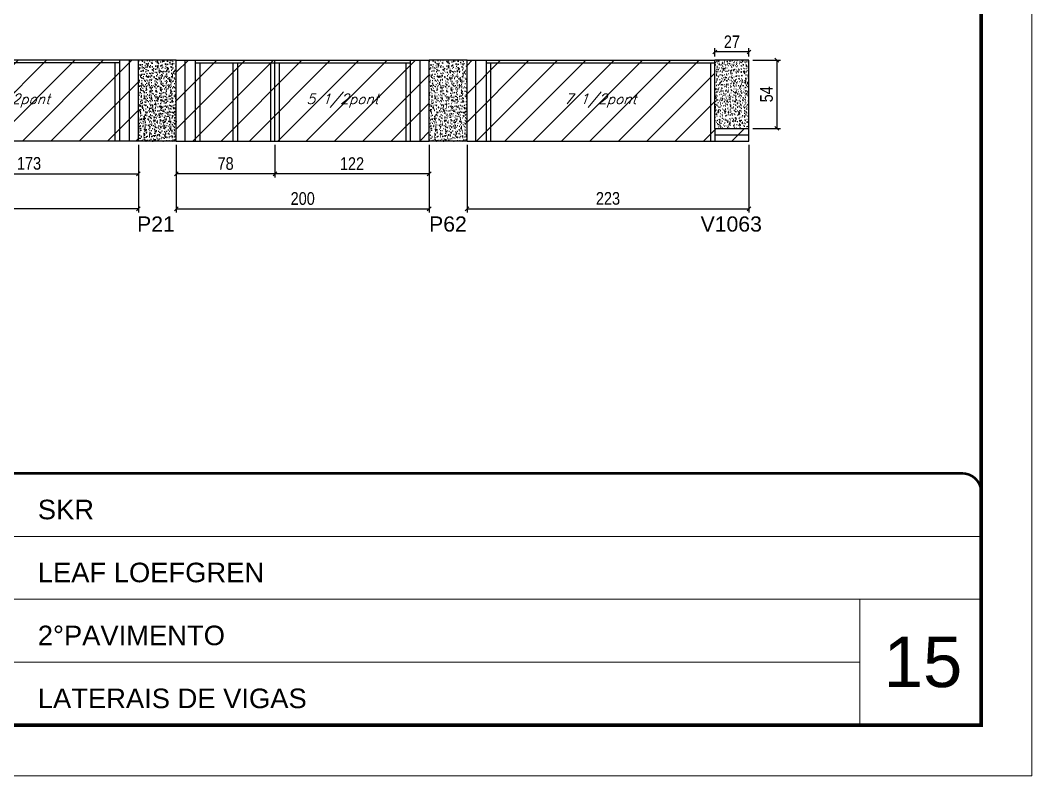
# Model space of a CAD drawing. Extents: x 3309 to 9563, y -2522 to 14608.
# Drawn here: x 7178 to 7978, y 10112 to 10710 of the extents above; entities that cross this region are included whole.
import ezdxf

# ---------------------------------------------------------------- set-up
doc = ezdxf.new("R2010")
doc.units = 0
doc.linetypes.add('CONTINUO', pattern=[0])
doc.linetypes.add('DASHED', pattern=[0.75, 0.5, -0.25])
for name, color, linetype in [('5', 5, 'Continuous'), ('COTA', 241, 'Continuous'), ('Painéis', 200, 'Continuous'), ('SARR_2.2x10', 60, 'Continuous'), ('SARR_2.2x7', 40, 'Continuous'), ('SARR_3.5x7', 81, 'Continuous'), ('texto', 7, 'Continuous')]:
    doc.layers.add(name, color=color, linetype=linetype)
for name, color, linetype, lineweight in [('CARIMBO', 255, 'Continuous', 9), ('Folhas', 255, 'Continuous', 9), ('Hachura', 251, 'Continuous', 9), ('SARRAFO DE PRESSAO', 251, 'DASHED', 9)]:
    doc.layers.add(name, color=color, linetype=linetype, lineweight=lineweight)
doc.styles.add('ARIAL', font='arial.ttf')
doc.styles.add('COTA TECNICA', font='techl___.ttf', dxfattribs={"height": 10})
doc.styles.add('Romans', font='romans.shx')
doc.styles.get("Standard").update_dxf_attribs({"font": 'arial.ttf'})
doc.dimstyles.new('PAINEL', dxfattribs={"dimtxt": 10, "dimasz": 3, "dimexe": 3, "dimexo": 3, "dimgap": 3, "dimtad": 1, "dimdec": 1, "dimzin": 12, "dimdsep": 46, "dimtxsty": 'COTA TECNICA', "dimblk1": 'OBLIQUE', "dimblk2": 'OBLIQUE', "dimsah": 1, "dimcen": 0.9, "dimclrd": 4, "dimclre": 4, "dimclrt": 240, "dimadec": 1, "dimazin": 3, "dimtfac": 1, "dimtdec": 1, "dimtmove": 0, "dimatfit": 3, "dimfxl": 1, "dimtolj": 1, "dimtzin": 12, "dimarcsym": 0})
pattern_1 = [(50, (1585, -41.9124), (5.46554, -0.4781726), [0.5715, -6.2865]), (355, (1585, -41.9124), (-1.0573026, 5.7317054), [0.4572, -5.0292175]), (100.451445, (1585.4555, -41.952), (4.4082374, 5.2535326), [0.4857003, -5.3427073]), (46.1842, (1585, -40.3884), (8.1323712, -1.26127), [0.85725, -9.42975]), (96.63556, (1585.678, -40.4935), (7.122124, 7.4227837), [0.7285507, -8.014068]), (351.18415, (1585, -40.388), (7.122124, 7.422784), [0.685799, -7.543792]), (21, (1585.762, -40.7694), (4.5484317, -3.067956), [0.5715, -6.2865]), (326, (1585.762, -40.7694), (1.8540609, 5.525639), [0.4572, -5.0292]), (71.451445, (1586.141, -41.025), (6.4024926, 2.457683), [0.4857003, -5.3426981]), (37.5, (1585, -41.9124), (0.0926581, 2.53665117), [0, -4.96824, 0, -5.1054, 0, -5.04825]), (7.5, (1585, -41.9124), (2.0045899, 3.00541724), [0, -2.91084, 0, -4.85394, 0, -1.92405]), (327.5, (1583.3007, -41.9124), (4.06771786, -0.17186232), [0, -1.905, 0, -5.9436, 0, -7.8867]), (317.5, (1582.5387, -41.9124), (4.4438754, 0.7627947), [0, -2.4765, 0, -3.94716, 0, -5.6007])]

# ---------------------------------------------------------------- blocks, each defined once
blk = doc.blocks.new('9999999999')
at = {"color": 30, "linetype": 'CONTINUO'}
for p, q in [((98564.56, 34379.64), (99583.98, 34379.64)), ((98564.56, 34329.83), (99487.98, 34329.83)), ((99583.98, 34329.83), (99487.98, 34329.83)), ((99487.98, 34329.83), (99487.98, 34230.21)), ((98564.56, 34280.02), (99487.98, 34280.02))]:
    blk.add_line(p, q, dxfattribs=at)
at = {"color": 30, "linetype": 'CONTINUO', "const_width": 2}
blk.add_lwpolyline([(99583.98, 34230.21), (99583.98, 34414.45, 0.414214), (99568.98, 34429.45), (98228.98, 34429.45, 0.414214), (98213.98, 34414.45), (98213.98, 34245.21, 0.414214), (98228.98, 34230.21), (99583.98, 34230.21)], format="xyb", dxfattribs=at)
at = {"layer": 'Folhas'}
blk.add_lwpolyline([(98138.98, 34190.21), (99623.98, 34190.21), (99623.98, 35240.21), (98138.98, 35240.21)], close=True, dxfattribs=at)
at = {"layer": 'Folhas', "color": 30, "const_width": 3}
blk.add_lwpolyline([(98213.98, 34230.21), (99583.98, 34230.21), (99583.98, 35200.21), (98213.98, 35200.21)], close=True, dxfattribs=at)
at = {"color": 7, "linetype": 'Continuous', "ltscale": 5, "style": 'ARIAL'}
for s, height, p in [('SKR', 15.483, (98837.68, 34393.13)), ('LEAF LOEFGREN', 15.4829, (98837.68, 34343.32)), ('2°PAVIMENTO', 15.4829, (98837.68, 34293.51)), ('LATERAIS DE VIGAS', 15.4829, (98837.68, 34243.7))]:
    blk.add_text(s, height=height, dxfattribs=at).set_placement(p)
blk = doc.blocks.new('_Oblique')
at = {"color": 0, "linetype": 'ByBlock', "lineweight": -2}
blk.add_line((-0.5, -0.5), (0.5, 0.5), dxfattribs=at)
blk = doc.blocks.new('*D391')
at = {"layer": 'COTA', "color": 4, "linetype": 'ByBlock', "lineweight": -2, "transparency": 16777216}
for p, q in [((6610.13, 10611.32), (6610.13, 10557.7)), ((7271.13, 10611.32), (7271.13, 10557.7)), ((7271.13, 10560.7), (6610.13, 10560.7))]:
    blk.add_line(p, q, dxfattribs=at)
at = {"layer": 'Defpoints', "color": 0, "linetype": 'ByBlock', "transparency": 16777216}
for p in [(6610.13, 10614.32), (7271.13, 10614.32), (6610.13, 10560.7)]:
    blk.add_point(p, dxfattribs=at)
at = {"layer": 'COTA', "color": 4, "linetype": 'ByBlock', "lineweight": -2, "transparency": 16777216, "xscale": 3, "yscale": 3, "zscale": 3, "rotation": 180}
blk.add_blockref('_Oblique', (6610.13, 10560.7), dxfattribs=at)
at = {"layer": 'COTA', "color": 4, "linetype": 'ByBlock', "lineweight": -2, "transparency": 16777216, "xscale": 3, "yscale": 3, "zscale": 3}
blk.add_blockref('_Oblique', (7271.13, 10560.7), dxfattribs=at)
at = {"layer": 'COTA', "color": 240, "linetype": 'ByBlock', "transparency": 16777216, "insert": (6940.63, 10568.8), "char_height": 10, "attachment_point": 5, "style": 'COTA TECNICA'}
blk.add_mtext('\\A1;661', dxfattribs=at)
blk = doc.blocks.new('*D392')
at = {"layer": 'COTA', "color": 4, "lineweight": -2, "transparency": 16777216}
for p, q in [((7098.13, 10611.32), (7098.13, 10585.41)), ((7271.13, 10611.32), (7271.13, 10585.41)), ((7098.13, 10588.41), (7271.13, 10588.41))]:
    blk.add_line(p, q, dxfattribs=at)
at = {"layer": 'Defpoints', "color": 0, "transparency": 16777216}
for p in [(7098.13, 10614.32, 0), (7271.13, 10614.32, 0), (7271.13, 10588.41)]:
    blk.add_point(p, dxfattribs=at)
at = {"layer": 'COTA', "color": 4, "lineweight": -2, "transparency": 16777216, "xscale": 3, "yscale": 3, "zscale": 3, "rotation": 180}
blk.add_blockref('_Oblique', (7098.13, 10588.41), dxfattribs=at)
at = {"layer": 'COTA', "color": 4, "lineweight": -2, "transparency": 16777216, "xscale": 3, "yscale": 3, "zscale": 3}
blk.add_blockref('_Oblique', (7271.13, 10588.41), dxfattribs=at)
at = {"layer": 'COTA', "color": 240, "transparency": 16777216, "insert": (7184.63, 10596.63), "char_height": 10, "attachment_point": 5, "style": 'COTA TECNICA'}
blk.add_mtext('\\A1;173', dxfattribs=at)
blk = doc.blocks.new('*D394')
at = {"layer": 'COTA', "color": 4, "linetype": 'ByBlock', "lineweight": -2, "transparency": 16777216}
for p, q in [((7301.13, 10611.32), (7301.13, 10557.7)), ((7501.13, 10611.32), (7501.13, 10557.7)), ((7301.13, 10560.7), (7501.13, 10560.7))]:
    blk.add_line(p, q, dxfattribs=at)
at = {"layer": 'Defpoints', "color": 0, "linetype": 'ByBlock', "transparency": 16777216}
for p in [(7301.13, 10614.32), (7501.13, 10614.32), (7501.13, 10560.7)]:
    blk.add_point(p, dxfattribs=at)
at = {"layer": 'COTA', "color": 4, "linetype": 'ByBlock', "lineweight": -2, "transparency": 16777216, "xscale": 3, "yscale": 3, "zscale": 3, "rotation": 180}
blk.add_blockref('_Oblique', (7301.13, 10560.7), dxfattribs=at)
at = {"layer": 'COTA', "color": 4, "linetype": 'ByBlock', "lineweight": -2, "transparency": 16777216, "xscale": 3, "yscale": 3, "zscale": 3}
blk.add_blockref('_Oblique', (7501.13, 10560.7), dxfattribs=at)
at = {"layer": 'COTA', "color": 240, "linetype": 'ByBlock', "transparency": 16777216, "insert": (7401.13, 10568.8), "char_height": 10, "attachment_point": 5, "style": 'COTA TECNICA'}
blk.add_mtext('\\A1;200', dxfattribs=at)
blk = doc.blocks.new('*D395')
at = {"layer": 'COTA', "color": 4, "lineweight": -2, "transparency": 16777216}
for p, q in [((7379.13, 10611.32), (7379.13, 10585.41)), ((7501.13, 10611.32), (7501.13, 10585.41)), ((7501.13, 10588.41), (7379.13, 10588.41))]:
    blk.add_line(p, q, dxfattribs=at)
at = {"layer": 'Defpoints', "color": 0, "transparency": 16777216}
for p in [(7379.13, 10614.32), (7501.13, 10614.32), (7379.13, 10588.41)]:
    blk.add_point(p, dxfattribs=at)
at = {"layer": 'COTA', "color": 4, "lineweight": -2, "transparency": 16777216, "xscale": 3, "yscale": 3, "zscale": 3, "rotation": 180}
blk.add_blockref('_Oblique', (7379.13, 10588.41), dxfattribs=at)
at = {"layer": 'COTA', "color": 4, "lineweight": -2, "transparency": 16777216, "xscale": 3, "yscale": 3, "zscale": 3}
blk.add_blockref('_Oblique', (7501.13, 10588.41), dxfattribs=at)
at = {"layer": 'COTA', "color": 240, "transparency": 16777216, "insert": (7440.13, 10596.47), "char_height": 10, "attachment_point": 5, "style": 'COTA TECNICA'}
blk.add_mtext('\\A1;122', dxfattribs=at)
blk = doc.blocks.new('*D396')
at = {"layer": 'COTA', "color": 4, "lineweight": -2, "transparency": 16777216}
for p, q in [((7301.13, 10611.32), (7301.13, 10585.41)), ((7379.13, 10611.32), (7379.13, 10585.41)), ((7379.13, 10588.41), (7301.13, 10588.41))]:
    blk.add_line(p, q, dxfattribs=at)
at = {"layer": 'Defpoints', "color": 0, "transparency": 16777216}
for p in [(7301.13, 10614.32), (7379.13, 10614.32), (7301.13, 10588.41)]:
    blk.add_point(p, dxfattribs=at)
at = {"layer": 'COTA', "color": 4, "lineweight": -2, "transparency": 16777216, "xscale": 3, "yscale": 3, "zscale": 3, "rotation": 180}
blk.add_blockref('_Oblique', (7301.13, 10588.41), dxfattribs=at)
at = {"layer": 'COTA', "color": 4, "lineweight": -2, "transparency": 16777216, "xscale": 3, "yscale": 3, "zscale": 3}
blk.add_blockref('_Oblique', (7379.13, 10588.41), dxfattribs=at)
at = {"layer": 'COTA', "color": 240, "transparency": 16777216, "insert": (7340.13, 10596.5), "char_height": 10, "attachment_point": 5, "style": 'COTA TECNICA'}
blk.add_mtext('\\A1;78', dxfattribs=at)
blk = doc.blocks.new('*D397')
at = {"layer": 'COTA', "color": 4, "linetype": 'ByBlock', "lineweight": -2, "transparency": 16777216}
for p, q in [((7531.13, 10611.32), (7531.13, 10557.7)), ((7754.13, 10611.32), (7754.13, 10557.7)), ((7531.13, 10560.7), (7754.13, 10560.7))]:
    blk.add_line(p, q, dxfattribs=at)
at = {"layer": 'Defpoints', "color": 0, "linetype": 'ByBlock', "transparency": 16777216}
for p in [(7531.13, 10614.32), (7754.13, 10614.32), (7754.13, 10560.7)]:
    blk.add_point(p, dxfattribs=at)
at = {"layer": 'COTA', "color": 4, "linetype": 'ByBlock', "lineweight": -2, "transparency": 16777216, "xscale": 3, "yscale": 3, "zscale": 3, "rotation": 180}
blk.add_blockref('_Oblique', (7531.13, 10560.7), dxfattribs=at)
at = {"layer": 'COTA', "color": 4, "linetype": 'ByBlock', "lineweight": -2, "transparency": 16777216, "xscale": 3, "yscale": 3, "zscale": 3}
blk.add_blockref('_Oblique', (7754.13, 10560.7), dxfattribs=at)
at = {"layer": 'COTA', "color": 240, "linetype": 'ByBlock', "transparency": 16777216, "insert": (7642.63, 10568.92), "char_height": 10, "attachment_point": 5, "style": 'COTA TECNICA'}
blk.add_mtext('\\A1;223', dxfattribs=at)
blk = doc.blocks.new('*D398')
at = {"layer": 'COTA', "color": 4, "lineweight": -2, "transparency": 16777216}
for p, q in [((7757.13, 10678.32), (7779.17, 10678.32)), ((7776.17, 10678.32), (7776.17, 10624.32)), ((7757.13, 10624.32), (7779.17, 10624.32))]:
    blk.add_line(p, q, dxfattribs=at)
at = {"layer": 'Defpoints', "color": 0, "transparency": 16777216}
for p in [(7754.13, 10678.32, 0), (7754.13, 10624.32, 0), (7776.17, 10624.32)]:
    blk.add_point(p, dxfattribs=at)
at = {"layer": 'COTA', "color": 4, "lineweight": -2, "transparency": 16777216, "xscale": 3, "yscale": 3, "zscale": 3}
for p, rotation in [((7776.17, 10678.32), 90), ((7776.17, 10624.32), 270)]:
    blk.add_blockref('_Oblique', p, dxfattribs=dict(at, rotation=rotation))
at = {"layer": 'COTA', "color": 240, "transparency": 16777216, "insert": (7768.06, 10651.32), "char_height": 10, "attachment_point": 5, "rotation": 90, "style": 'COTA TECNICA'}
blk.add_mtext('\\A1;54', dxfattribs=at)
blk = doc.blocks.new('*D399')
at = {"layer": 'COTA', "color": 4, "lineweight": -2, "transparency": 16777216}
for p, q in [((7727.13, 10681.32), (7727.13, 10687.8)), ((7754.13, 10684.8), (7727.13, 10684.8)), ((7754.13, 10681.32), (7754.13, 10687.8))]:
    blk.add_line(p, q, dxfattribs=at)
at = {"layer": 'Defpoints', "color": 0, "transparency": 16777216}
for p in [(7727.13, 10684.8), (7727.13, 10678.32, 0), (7754.13, 10678.32, 0)]:
    blk.add_point(p, dxfattribs=at)
at = {"layer": 'COTA', "color": 4, "lineweight": -2, "transparency": 16777216, "xscale": 3, "yscale": 3, "zscale": 3, "rotation": 180}
blk.add_blockref('_Oblique', (7727.13, 10684.8), dxfattribs=at)
at = {"layer": 'COTA', "color": 4, "lineweight": -2, "transparency": 16777216, "xscale": 3, "yscale": 3, "zscale": 3}
blk.add_blockref('_Oblique', (7754.13, 10684.8), dxfattribs=at)
at = {"layer": 'COTA', "color": 240, "transparency": 16777216, "insert": (7740.63, 10692.87), "char_height": 10, "attachment_point": 5, "style": 'COTA TECNICA'}
blk.add_mtext('\\A1;27', dxfattribs=at)

msp = doc.modelspace()

# ---------------------------------------------------------------- hatches: boundary and pattern name
at = {"layer": 'COTA'}
h = msp.add_hatch(dxfattribs=at)
h.set_pattern_fill('AR-CONC', color=256, scale=0.03)
h.set_pattern_definition(pattern_1)
h.paths.add_polyline_path([(7301.13, 10678.32), (7271.13, 10678.32), (7271.13, 10614.32), (7301.13, 10614.32)])
h = msp.add_hatch(dxfattribs=at)
h.set_pattern_fill('AR-CONC', color=256, scale=0.03)
h.set_pattern_definition([(50, (1815, -41.9124), (5.46554, -0.4781726), [0.5715, -6.2865]), (355, (1815, -41.9124), (-1.0573026, 5.7317054), [0.4572, -5.0292175]), (100.451445, (1815.4555, -41.952), (4.4082374, 5.2535326), [0.4857003, -5.3427073]), (46.1842, (1815, -40.3884), (8.1323712, -1.26127), [0.85725, -9.42975]), (96.63556, (1815.678, -40.4935), (7.122124, 7.4227837), [0.7285507, -8.014068]), (351.18415, (1815, -40.388), (7.122124, 7.422784), [0.685799, -7.543792]), (21, (1815.762, -40.7694), (4.5484317, -3.067956), [0.5715, -6.2865]), (326, (1815.762, -40.7694), (1.8540609, 5.525639), [0.4572, -5.0292]), (71.451445, (1816.141, -41.025), (6.4024926, 2.457683), [0.4857003, -5.3426981]), (37.5, (1815, -41.9124), (0.0926581, 2.53665117), [0, -4.96824, 0, -5.1054, 0, -5.04825]), (7.5, (1815, -41.9124), (2.0045899, 3.00541724), [0, -2.91084, 0, -4.85394, 0, -1.92405]), (327.5, (1813.3007, -41.9124), (4.06771786, -0.17186232), [0, -1.905, 0, -5.9436, 0, -7.8867]), (317.5, (1812.5387, -41.9124), (4.4438754, 0.7627947), [0, -2.4765, 0, -3.94716, 0, -5.6007])])
h.paths.add_polyline_path([(7531.13, 10678.32), (7501.13, 10678.32), (7501.13, 10614.32), (7531.13, 10614.32)])
h = msp.add_hatch(dxfattribs=at)
h.set_pattern_fill('AR-CONC', color=256, scale=0.03)
h.set_pattern_definition(pattern_1)
h.paths.add_polyline_path([(7754.13, 10678.32), (7727.13, 10678.32), (7727.13, 10624.32), (7754.13, 10624.32)])
at = {"layer": 'Hachura'}
h = msp.add_hatch(dxfattribs=at)
h.set_pattern_fill('ANSI31', color=256, scale=5)
h.paths.add_polyline_path([(7089.51, 11008.75), (7089.51, 11056.75), (6845.51, 11056.75), (6845.51, 11008.75)])
h.paths.add_polyline_path([(7333.51, 11008.75), (7333.51, 11056.75), (7089.51, 11056.75), (7089.51, 11008.75)])
h.paths.add_polyline_path([(7496.51, 11008.75), (7496.51, 11056.75), (7333.51, 11056.75), (7333.51, 11008.75)])
h.paths.add_polyline_path([(7645.43, 10844.85), (7645.43, 10794.85), (7782.43, 10794.85), (7782.43, 10844.85)])
h.paths.add_polyline_path([(7645.43, 10794.85), (7645.43, 10824.85), (7618.43, 10824.85), (7618.43, 10844.85), (7467.43, 10844.85), (7467.43, 10794.85)])
h.paths.add_polyline_path([(7327.43, 10844.85), (7327.43, 10794.85), (7467.43, 10794.85), (7467.43, 10824.85), (7440.43, 10824.85), (7440.43, 10844.85)])
h.paths.add_polyline_path([(7205.43, 10844.85), (7205.43, 10794.85), (7327.43, 10794.85), (7327.43, 10844.85)])
h.paths.add_polyline_path([(7053.43, 10858.85), (7053.43, 10794.85), (7175.43, 10794.85), (7175.43, 10858.85)])
h.paths.add_polyline_path([(6975.43, 10858.85), (6975.43, 10794.85), (7053.43, 10794.85), (7053.43, 10858.85)])
h.paths.add_polyline_path([(6701.43, 10844.85), (6701.43, 10794.85), (6945.43, 10794.85), (6945.43, 10844.85)])
h.paths.add_polyline_path([(6628.46, 10844.85), (6628.46, 10794.85), (6701.43, 10794.85), (6701.43, 10844.85)])
h.paths.add_polyline_path([(6644.63, 10678.32), (6644.63, 10661.32), (6610.13, 10661.32), (6610.13, 10614.32), (6854.13, 10614.32), (6854.13, 10678.32)])
h.paths.add_polyline_path([(6854.13, 10678.32), (6854.13, 10614.32), (7098.13, 10614.32), (7098.13, 10678.32)])
h.paths.add_polyline_path([(7098.13, 10678.32), (7098.13, 10614.32), (7271.13, 10614.32), (7271.13, 10678.32)])
h.paths.add_polyline_path([(7379.13, 10678.32), (7301.13, 10678.32), (7301.13, 10614.32), (7379.13, 10614.32)])
h.paths.add_polyline_path([(7379.13, 10678.32), (7379.13, 10614.32), (7501.13, 10614.32), (7501.13, 10678.32)])
h.paths.add_polyline_path([(7531.13, 10678.32), (7531.13, 10614.32), (7754.13, 10614.32), (7754.13, 10624.32), (7727.13, 10624.32), (7727.13, 10678.32)])
h.paths.add_polyline_path([(7098.63, 10438.61), (7098.63, 10488.61), (6958.13, 10488.61), (6958.13, 10438.61)])
h.paths.add_polyline_path([(6958.13, 10438.61), (6958.13, 10488.61), (6836.13, 10488.61), (6836.13, 10438.61)])
h.paths.add_polyline_path([(6806.13, 10438.61), (6806.13, 10502.61), (6610.13, 10502.61), (6610.13, 10438.61)])

# ---------------------------------------------------------------- linework, layer by layer
at = {"layer": 'COTA'}
for p, q in [((7301.13, 10678.32, 0), (7271.13, 10678.32, 0)), ((7531.13, 10678.32, 0), (7501.13, 10678.32, 0)), ((7754.13, 10678.32, 0), (7727.13, 10678.32, 0)), ((7754.13, 10624.32, 0), (7754.13, 10678.32, 0)), ((7727.13, 10624.32, 0), (7727.13, 10614.32, 0)), ((7301.13, 10614.32, 0), (7271.13, 10614.32, 0)), ((7531.13, 10614.32, 0), (7501.13, 10614.32, 0))]:
    msp.add_line(p, q, dxfattribs=at)
at = {"layer": 'Painéis', "linetype": 'ByBlock'}
for p, q in [((7271.13, 10678.32, 0), (6644.63, 10678.32, 0)), ((7271.13, 10614.32, 0), (7271.13, 10678.32, 0)), ((7301.13, 10678.32, 0), (7501.13, 10678.32, 0)), ((7301.13, 10614.32, 0), (7301.13, 10678.32, 0)), ((7379.13, 10614.32, 0), (7379.13, 10678.32, 0)), ((7501.13, 10614.32, 0), (7501.13, 10678.32, 0)), ((7531.13, 10678.32, 0), (7727.13, 10678.32, 0)), ((7531.13, 10614.32, 0), (7531.13, 10678.32, 0)), ((7727.13, 10624.32, 0), (7727.13, 10678.32, 0)), ((7727.13, 10624.32, 0), (7754.13, 10624.32, 0)), ((7754.13, 10614.32, 0), (7754.13, 10624.32, 0)), ((7271.13, 10614.32, 0), (6610.13, 10614.32, 0)), ((7301.13, 10614.32, 0), (7501.13, 10614.32, 0)), ((7531.13, 10614.32, 0), (7754.13, 10614.32, 0))]:
    msp.add_line(p, q, dxfattribs=at)
at = {"layer": 'SARR_2.2x10'}
msp.add_line((7727.13, 10619.32, 0), (7754.13, 10619.32, 0), dxfattribs=at)
at = {"layer": 'SARR_2.2x7', "linetype": 'Continuous'}
for p, q in [((7256.13, 10676.12, 0), (7098.13, 10676.12, 0)), ((7264.13, 10614.32, 0), (7264.13, 10678.32, 0)), ((7308.13, 10614.32, 0), (7308.13, 10678.32, 0)), ((7316.13, 10676.12, 0), (7379.13, 10676.12, 0)), ((7379.13, 10676.12, 0), (7486.13, 10676.12, 0)), ((7494.13, 10614.32, 0), (7494.13, 10678.32, 0)), ((7538.13, 10614.32, 0), (7538.13, 10678.32, 0)), ((7546.13, 10676.12, 0), (7727.13, 10676.12, 0))]:
    msp.add_line(p, q, dxfattribs=at)
at = {"layer": 'SARR_3.5x7'}
for p, q in [((7252.63, 10676.12, 0), (7252.63, 10614.32, 0)), ((7256.13, 10678.32, 0), (7256.13, 10614.32, 0)), ((7316.13, 10678.32, 0), (7316.13, 10614.32, 0)), ((7319.63, 10676.12, 0), (7319.63, 10614.32, 0)), ((7345.98, 10676.12, 0), (7345.98, 10614.32, 0)), ((7349.48, 10676.12, 0), (7349.48, 10614.32, 0)), ((7375.63, 10676.12, 0), (7375.63, 10614.32, 0)), ((7382.63, 10676.12, 0), (7382.63, 10614.32, 0)), ((7482.63, 10676.12, 0), (7482.63, 10614.32, 0)), ((7486.13, 10678.32, 0), (7486.13, 10614.32, 0)), ((7546.13, 10678.32, 0), (7546.13, 10614.32, 0)), ((7549.63, 10676.12, 0), (7549.63, 10614.32, 0)), ((7723.63, 10676.12, 0), (7723.63, 10614.32, 0))]:
    msp.add_line(p, q, dxfattribs=at)

# ---------------------------------------------------------------- block references
at = {"layer": 'SARRAFO DE PRESSAO', "color": 6, "linetype": 'ByBlock'}
msp.add_blockref('9999999999', (-91646.11, -24078.07), dxfattribs=at)

# ---------------------------------------------------------------- texts
at = {"layer": '5', "linetype": 'Continuous'}
for s, p in [('P21', (7270.12, 10542.69, 0)), ('P62', (7501.12, 10542.69, 0)), ('V1063', (7715.9, 10542.69, 0))]:
    msp.add_text(s, height=12, rotation=0.00004, dxfattribs=at).set_placement(p)
at = {"layer": 'CARIMBO', "style": 'ARIAL'}
msp.add_text('15', height=40, dxfattribs=at).set_placement((7860.73, 10182.28))
at = {"layer": 'texto', "color": 2, "char_height": 8, "attachment_point": 5, "style": 'Romans'}
for s, insert in [('{\\Q19;\\C256;6 1/2pont}', (7172.63, 10646.32, 0)), ('{\\Q19;\\C256;5 1/2pont}', (7432.63, 10646.32, 0)), ('{\\Q19;\\C256;7 1/2pont}', (7636.63, 10646.32, 0))]:
    msp.add_mtext(s, dxfattribs=dict(at, insert=insert))

# ---------------------------------------------------------------- dimensions: what is measured, and where the dimension line sits
at = {"layer": 'COTA'}
for base, p1, p2, picture, middle in [((7727.13, 10684.8), (7754.13, 10678.32, 0), (7727.13, 10678.32, 0), '*D399', (7740.63, 10692.87)), ((7271.13, 10588.41), (7098.13, 10614.32, 0), (7271.13, 10614.32, 0), '*D392', (7184.63, 10596.63))]:
    dim = msp.add_linear_dim(base=base, p1=p1, p2=p2, dimstyle='PAINEL', dxfattribs=at)
    dim.commit()
    dim.dimension.update_dxf_attribs({"geometry": picture, "text_midpoint": middle})
for base, p1, p2, angle, picture, middle in [((7776.17, 10624.32), (7754.13, 10678.32, 0), (7754.13, 10624.32, 0), 90, '*D398', (7768.06, 10651.32)), ((7379.13, 10588.41, 0), (7501.13, 10614.32, 0), (7379.13, 10614.32, 0), 180, '*D395', (7440.13, 10596.47, 0))]:
    dim = msp.add_linear_dim(base=base, p1=p1, p2=p2, angle=angle, dimstyle='PAINEL', dxfattribs=at)
    dim.commit()
    dim.dimension.update_dxf_attribs({"geometry": picture, "text_midpoint": middle})
at = {"layer": 'COTA', "linetype": 'ByBlock'}
dim = msp.add_linear_dim(base=(6610.13, 10560.7, 0), p1=(7271.13, 10614.32, 0), p2=(6610.13, 10614.32, 0), angle=180, dimstyle='PAINEL', dxfattribs=at)
dim.commit()
dim.dimension.update_dxf_attribs({"geometry": '*D391', "text_midpoint": (6940.63, 10568.8, 0)})
for base, p1, p2, picture, middle in [((7501.13, 10560.7, 0), (7301.13, 10614.32, 0), (7501.13, 10614.32, 0), '*D394', (7401.13, 10568.8, 0)), ((7754.13, 10560.7, 0), (7531.13, 10614.32, 0), (7754.13, 10614.32, 0), '*D397', (7642.63, 10568.92, 0))]:
    dim = msp.add_linear_dim(base=base, p1=p1, p2=p2, dimstyle='PAINEL', dxfattribs=at)
    dim.commit()
    dim.dimension.update_dxf_attribs({"geometry": picture, "text_midpoint": middle})
at = {"layer": 'COTA'}
dim = msp.add_linear_dim(base=(7301.13, 10588.41, 0), p1=(7379.13, 10614.32, 0), p2=(7301.13, 10614.32, 0), angle=180, dimstyle='PAINEL', override={"dimtmove": 1}, dxfattribs=at)
dim.commit()
dim.dimension.update_dxf_attribs({"geometry": '*D396', "text_midpoint": (7340.13, 10596.5, 0)})

doc.saveas('drawing.dxf')
